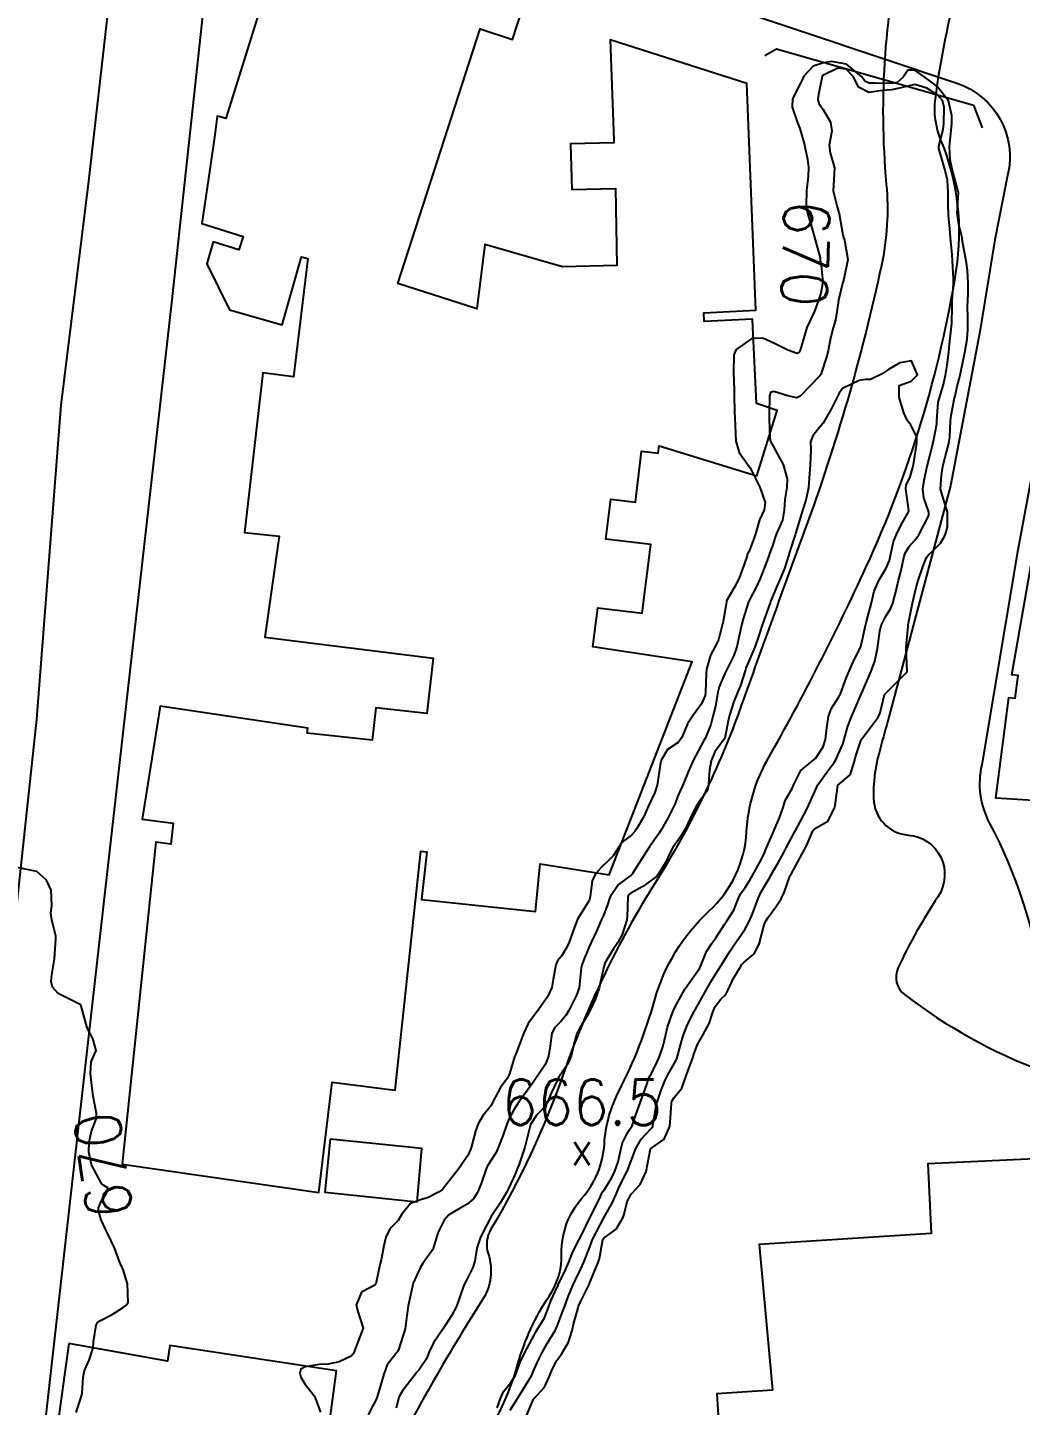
# Model space of a CAD drawing. Header units: metres. Extents: x 298520 to 308411, y 7433745 to 7450750.
# Drawn here: x 300452.7 to 300539.6, y 7445466.8 to 7445587.4 of the extents above; entities that cross this region are included whole.
import ezdxf
from ezdxf.enums import TextEntityAlignment as Align

# ---------------------------------------------------------------- set-up
doc = ezdxf.new("R2010")
doc.units = ezdxf.units.M
doc.header["$LTSCALE"] = 10
for name, color, linetype in [('Cotas', 45, 'Continuous'), ('Curvas de Nivel 1m', 11, 'Continuous'), ('Curvas de Nivel 5m', 15, 'Continuous'), ('Edificações', 30, 'Continuous'), ('Hidrografia', 140, 'Continuous'), ('Pontes e viadutos', 190, 'Continuous'), ('Pontos Cotados', 45, 'Continuous'), ('Vias Primárias', 230, 'Continuous')]:
    doc.layers.add(name, color=color, linetype=linetype)
doc.styles.add('Style-STANDARD', font='STANDARD.shx')

# ---------------------------------------------------------------- blocks, each defined once
blk = doc.blocks.new('ELVTXT_18')
at = {"layer": 'Pontos Cotados', "linetype": 'Continuous', "style": 'Style-STANDARD'}
for s, height, p in [('666.5', 4, (0, 4)), ('x', 3, (0, 0))]:
    blk.add_text(s, height=height, dxfattribs=at).set_placement(p, align=Align.MIDDLE_CENTER)

msp = doc.modelspace()

# ---------------------------------------------------------------- linework, layer by layer
at = {"layer": 'Curvas de Nivel 1m', "flags": 128}
for points, elevation in [([(300494.95, 7445466.43), (300495.57, 7445467.43), (300496.52, 7445468.96), (300496.79, 7445469.41), (300496.85, 7445469.55), (300496.99, 7445469.86), (300497.48, 7445470.93), (300497.71, 7445471.4), (300498.16, 7445472.26), (300498.86, 7445473.39), (300498.92, 7445473.5), (300499.04, 7445473.76), (300499.5, 7445474.94), (300499.65, 7445475.38), (300500.03, 7445476.42), (300500.44, 7445477.38), (300500.64, 7445477.82), (300501.1, 7445478.73), (300501.39, 7445479.37), (300501.87, 7445480.61), (300502.15, 7445481.35), (300503.15, 7445483.32), (300503.9, 7445484.6), (300504.2, 7445485.33), (300504.5, 7445486.01), (300505.18, 7445487.32), (300505.19, 7445487.34), (300505.2, 7445487.4), (300505.93, 7445489.31), (300506.4, 7445490.13), (300507.25, 7445491.04), (300507.38, 7445491.16), (300507.43, 7445491.29), (300507.69, 7445492.87), (300507.78, 7445493.28), (300508.14, 7445494.43), (300508.5, 7445495.28), (300508.76, 7445495.82), (300509.32, 7445496.79), (300509.49, 7445497.1), (300509.55, 7445497.27), (300509.93, 7445498.67), (300510.11, 7445499.26), (300510.45, 7445500.16), (300511.01, 7445501.25), (300511.38, 7445501.91), (300511.85, 7445502.77), (300512.11, 7445503.23), (300512.59, 7445504.04), (300513.32, 7445505.22), (300513.35, 7445505.28), (300513.42, 7445505.38), (300514.14, 7445506.51), (300514.59, 7445507.21), (300514.94, 7445507.72), (300515.46, 7445508.47), (300515.86, 7445509.19), (300516.13, 7445509.85), (300516.63, 7445511.18), (300516.91, 7445511.76), (300517.51, 7445512.8), (300517.65, 7445513.03), (300517.73, 7445513.17), (300518.39, 7445514.3), (300518.86, 7445515.16), (300519.08, 7445515.61), (300519.55, 7445516.5), (300519.78, 7445516.93), (300519.89, 7445517.15), (300520.32, 7445517.89), (300520.95, 7445519.13), (300521.6, 7445520.54), (300521.76, 7445520.96), (300521.85, 7445521.12), (300522.58, 7445522.15), (300523.28, 7445523.1), (300523.42, 7445523.32), (300523.64, 7445523.78), (300524.05, 7445524.7), (300524.17, 7445525.09), (300524.47, 7445526.28), (300524.79, 7445527.09), (300525.07, 7445527.7), (300525.66, 7445529.08), (300525.68, 7445529.11), (300525.7, 7445529.18), (300526.53, 7445531.07), (300526.85, 7445531.95), (300527.07, 7445533.06), (300527.29, 7445534.58), (300527.41, 7445535.06), (300527.78, 7445535.83), (300528.24, 7445536.59), (300528.42, 7445537.04), (300528.7, 7445538.15), (300528.92, 7445539.04), (300529.11, 7445539.76), (300529.39, 7445541.03), (300529.49, 7445541.39), (300529.86, 7445541.98), (300530.34, 7445542.55), (300530.69, 7445543.02), (300531.57, 7445544.69), (300531.58, 7445545), (300531.13, 7445546.24), (300531.04, 7445547.01), (300531.15, 7445547.79), (300531.41, 7445549.01), (300531.91, 7445550.95), (300531.92, 7445551), (300531.97, 7445551.21), (300532.26, 7445552.72), (300532.28, 7445553), (300532.4, 7445554.6), (300532.49, 7445555), (300532.85, 7445556.16), (300533.04, 7445556.99), (300533.17, 7445557.86), (300533.31, 7445558.99), (300533.38, 7445559.68), (300533.53, 7445560.99), (300533.57, 7445561.5), (300533.6, 7445562.99), (300533.61, 7445563.48), (300533.72, 7445564.98), (300533.72, 7445565.4), (300533.65, 7445566.99), (300533.61, 7445567.54), (300533.46, 7445568.99), (300533.4, 7445569.77), (300533.3, 7445570.99), (300533.25, 7445571.95), (300533.26, 7445572.99), (300533.19, 7445574.03), (300532.98, 7445574.99), (300532.45, 7445576.82), (300532.44, 7445577), (300532.83, 7445578.46), (300532.89, 7445578.99), (300532.91, 7445580.4), (300532.77, 7445581), (300532.33, 7445581.49), (300531.4, 7445582.08), (300530.34, 7445582.42), (300529.24, 7445582.14), (300528.33, 7445581.95), (300527.52, 7445581.87), (300526.33, 7445581.7), (300525.42, 7445582.17), (300524.99, 7445583.09), (300524.35, 7445583.75), (300523.62, 7445583.84), (300522.34, 7445583.23), (300522.28, 7445583.19), (300522.23, 7445583.12), (300521.93, 7445581.52), (300521.87, 7445581.12), (300521.94, 7445580.75), (300522.31, 7445580.21), (300522.96, 7445579.11), (300523.07, 7445578.33), (300522.84, 7445577.11), (300522.95, 7445576.43), (300523.32, 7445575.11), (300523.26, 7445574.09), (300523.2, 7445573.11), (300523.51, 7445571.81), (300523.71, 7445571.1), (300524.04, 7445569.25), (300524.08, 7445569.1), (300524.18, 7445568.79), (300524.48, 7445567.1), (300524.14, 7445565.38), (300524.07, 7445565.17), (300524.05, 7445565.1), (300523.67, 7445563.54), (300523.61, 7445563.1), (300523.4, 7445561.8), (300523.21, 7445561.11), (300522.98, 7445560.21), (300522.77, 7445559.11), (300522.63, 7445558.54), (300522.15, 7445557.12), (300522.11, 7445557.04), (300522.03, 7445556.93), (300520.32, 7445555.15), (300520.01, 7445554.99), (300519.22, 7445555.16), (300518.02, 7445555.55), (300517.71, 7445555.47), (300517.62, 7445555.17), (300517.6, 7445553.57), (300517.6, 7445553.17), (300517.65, 7445551.49), (300517.73, 7445551.17), (300517.96, 7445550.77), (300518.81, 7445549.16), (300519.18, 7445547.91), (300519.15, 7445547.16), (300518.96, 7445546.1), (300518.91, 7445545.16), (300518.76, 7445544.29), (300518.28, 7445543.17), (300518.16, 7445542.88), (300517.85, 7445541.97), (300517.64, 7445541.37), (300517.57, 7445541.17), (300517.42, 7445540.76), (300516.8, 7445539.19), (300516.5, 7445538.5), (300515.82, 7445537.2), (300515.79, 7445537.14), (300515.32, 7445535.66), (300515.2, 7445535.21), (300514.94, 7445534.03), (300514.77, 7445533.21), (300514.51, 7445532.44), (300513.9, 7445531.22), (300513.84, 7445531.1), (300513.72, 7445530.86), (300513.23, 7445529.71), (300513.12, 7445529.23), (300512.9, 7445528.02), (300512.71, 7445527.23), (300512.5, 7445526.41), (300512.02, 7445525.24), (300511.89, 7445525), (300511.65, 7445524.58), (300510.94, 7445523.25), (300510.55, 7445522.33), (300510.11, 7445521.26), (300509.59, 7445520.08), (300509.36, 7445519.5), (300509.27, 7445519.27), (300508.7, 7445518.15), (300508.21, 7445517.28), (300507.96, 7445516.89), (300507.55, 7445516.29), (300507.14, 7445515.7), (300506.88, 7445515.3), (300505.8, 7445513.6), (300505.61, 7445513.32), (300505.56, 7445513.27), (300505.51, 7445513.24), (300504.42, 7445512.41), (300503.69, 7445511.34), (300503.63, 7445511.19), (300503.48, 7445510.72), (300503.1, 7445509.71), (300502.94, 7445509.35), (300502.48, 7445508.32), (300502.03, 7445507.35), (300501.85, 7445506.95), (300501.42, 7445505.92), (300501.26, 7445505.52), (300501.21, 7445505.36), (300501.16, 7445505.12), (300500.97, 7445503.37), (300500.75, 7445502.74), (300500.06, 7445501.38), (300499.8, 7445500.95), (300499.36, 7445500.44), (300498.84, 7445499.9), (300498.59, 7445499.4), (300498.43, 7445498.31), (300498.3, 7445497.4), (300498.02, 7445496.69), (300497.3, 7445495.6), (300497.22, 7445495.49), (300497.16, 7445495.41), (300496.85, 7445494.98), (300495.73, 7445493.43), (300495.27, 7445492.71), (300494.83, 7445491.88), (300494.65, 7445491.45), (300494.28, 7445490.41), (300493.92, 7445489.45), (300493.7, 7445488.97), (300493.21, 7445488.22), (300492.92, 7445487.75), (300492.8, 7445487.46), (300492.41, 7445486.24), (300492.09, 7445485.47), (300491.72, 7445484.92), (300491.17, 7445484.45), (300490.56, 7445484.09), (300489.57, 7445483.5), (300489.15, 7445483.05), (300488.65, 7445482), (300488.5, 7445481.52), (300488.16, 7445480.47), (300487.49, 7445479.53), (300487.32, 7445479.31), (300487.1, 7445478.92), (300486.44, 7445477.54), (300486.27, 7445476.73), (300486.02, 7445475.55), (300485.9, 7445474.7), (300485.76, 7445473.55), (300485.17, 7445471.71), (300485.09, 7445471.56), (300485.06, 7445471.51), (300485.01, 7445471.46), (300484.18, 7445470.39), (300483.87, 7445469.57), (300483.68, 7445468.86), (300483.29, 7445467.58), (300483.2, 7445467.34), (300482.96, 7445466.87), (300482.52, 7445466.01)], 669), ([(300493.79, 7445466.62), (300494.09, 7445467.45), (300494.36, 7445468.06), (300494.98, 7445468.83), (300495.36, 7445469.43), (300495.82, 7445470.61), (300496.18, 7445471.42), (300497.03, 7445472.98), (300497.18, 7445473.26), (300497.28, 7445473.41), (300497.94, 7445474.51), (300498.3, 7445475.4), (300498.49, 7445475.98), (300499.08, 7445477.24), (300499.13, 7445477.34), (300499.15, 7445477.39), (300499.77, 7445478.71), (300500.06, 7445479.38), (300500.37, 7445480.13), (300500.97, 7445481.37), (300501.03, 7445481.48), (300501.14, 7445481.67), (300501.98, 7445483.36), (300502.78, 7445484.96), (300502.93, 7445485.34), (300503.01, 7445485.51), (300503.18, 7445485.74), (300503.81, 7445486.72), (300504.1, 7445487.33), (300504.38, 7445488.16), (300504.65, 7445489.33), (300504.76, 7445489.8), (300505.24, 7445490.75), (300505.47, 7445491.1), (300505.6, 7445491.31), (300505.8, 7445491.85), (300506.3, 7445493.3), (300506.89, 7445494.9), (300507.01, 7445495.29), (300507.08, 7445495.51), (300507.3, 7445495.89), (300507.77, 7445496.83), (300507.97, 7445497.28), (300508.33, 7445498.29), (300508.55, 7445499.28), (300508.69, 7445499.94), (300509.18, 7445501.27), (300509.24, 7445501.4), (300509.38, 7445501.71), (300510.21, 7445503.26), (300511.41, 7445504.94), (300511.53, 7445505.12), (300511.59, 7445505.24), (300512.13, 7445506.54), (300512.55, 7445507.23), (300512.92, 7445507.75), (300513.46, 7445508.56), (300513.72, 7445508.96), (300513.9, 7445509.22), (300514.5, 7445510.18), (300514.93, 7445511.21), (300515.1, 7445511.59), (300515.5, 7445512.15), (300515.91, 7445512.79), (300516.14, 7445513.19), (300516.91, 7445514.56), (300517.2, 7445515.18), (300517.29, 7445515.42), (300517.55, 7445516.02), (300517.9, 7445516.83), (300518.04, 7445517.17), (300518.49, 7445518.24), (300518.81, 7445519.16), (300519, 7445519.75), (300519.6, 7445520.81), (300519.76, 7445521.15), (300520.36, 7445522.4), (300521.25, 7445523.13), (300521.64, 7445523.45), (300522.31, 7445524.45), (300522.53, 7445525.11), (300522.65, 7445526.13), (300522.79, 7445527.11), (300523.02, 7445527.77), (300523.7, 7445528.84), (300523.79, 7445529.01), (300523.83, 7445529.1), (300524.34, 7445530.47), (300524.59, 7445531.09), (300524.94, 7445531.89), (300525.55, 7445533.08), (300525.61, 7445533.23), (300525.76, 7445533.88), (300526.02, 7445535.08), (300526.11, 7445535.41), (300526.54, 7445537.07), (300526.8, 7445538.07), (300527.23, 7445539.06), (300527.83, 7445540.09), (300528.13, 7445540.76), (300528.2, 7445541.05), (300528.49, 7445542.41), (300528.73, 7445543.04), (300529.11, 7445543.81), (300529.79, 7445545.03), (300529.81, 7445545.12), (300529.57, 7445547.03), (300529.6, 7445547.35), (300529.93, 7445548.08), (300530.15, 7445548.82), (300530.2, 7445549.03), (300530.26, 7445549.34), (300530.53, 7445551.02), (300530.52, 7445551.57), (300529.99, 7445552.6), (300529.68, 7445553.03), (300529.37, 7445553.67), (300528.98, 7445555.04), (300528.98, 7445556.08), (300530.03, 7445556.46), (300530.57, 7445557.02), (300530.05, 7445558.22), (300529.02, 7445558.06), (300528.04, 7445557.46), (300527.78, 7445557.31), (300527.42, 7445557.06), (300526.48, 7445556.61), (300526.03, 7445556.6), (300525.47, 7445556.52), (300524.02, 7445555.8), (300523.72, 7445555.4), (300523.59, 7445555.1), (300523.06, 7445554.06), (300522.5, 7445553.11), (300522.32, 7445552.79), (300521.98, 7445552.37), (300521.43, 7445551.67), (300521.23, 7445551.13), (300521.25, 7445550.42), (300521.18, 7445549.13), (300521.09, 7445547.97), (300521.04, 7445547.13), (300520.8, 7445546.03), (300520.51, 7445545.14), (300519.93, 7445543.21), (300519.92, 7445543.15), (300519.91, 7445543.11), (300519.87, 7445543.01), (300519.41, 7445541.59), (300519.29, 7445541.16), (300518.93, 7445540.06), (300518.56, 7445539.16), (300518.34, 7445538.64), (300517.8, 7445537.37), (300517.74, 7445537.22), (300517.72, 7445537.17), (300517.68, 7445537.06), (300517.03, 7445535.18), (300516.68, 7445534.1), (300516.35, 7445533.19), (300515.73, 7445531.75), (300515.57, 7445531.36), (300515.52, 7445531.2), (300515.09, 7445529.83), (300514.83, 7445529.21), (300514.5, 7445528.41), (300514.12, 7445527.22), (300514.03, 7445526.86), (300513.72, 7445525.22), (300513.7, 7445525.18), (300513.65, 7445525.12), (300512.84, 7445524.03), (300512.51, 7445523.23), (300512.39, 7445522.46), (300512.29, 7445521.23), (300512.19, 7445520.65), (300511.59, 7445519.82), (300511.21, 7445519.25), (300510.84, 7445518.51), (300510.24, 7445517.26), (300510, 7445516.82), (300509.55, 7445516.18), (300509.17, 7445515.65), (300508.97, 7445515.28), (300508.51, 7445514.29), (300507.9, 7445513.29), (300507.71, 7445513.09), (300507.51, 7445512.93), (300506.55, 7445512.25), (300505.49, 7445511.64), (300505.3, 7445511.51), (300505.22, 7445511.32), (300505.18, 7445509.61), (300505.14, 7445509.32), (300504.73, 7445508.05), (300504.37, 7445507.33), (300503.99, 7445506.78), (300503.42, 7445505.89), (300503.23, 7445505.53), (300503.16, 7445505.34), (300502.83, 7445503.92), (300502.71, 7445503.35), (300502.37, 7445502.36), (300501.9, 7445501.35), (300501.73, 7445501), (300501.36, 7445500.39), (300500.96, 7445499.75), (300500.77, 7445499.37), (300500.54, 7445498.57), (300500.26, 7445497.38), (300499.98, 7445496.71), (300499.3, 7445495.72), (300499.17, 7445495.52), (300499.1, 7445495.39), (300498.53, 7445494.15), (300498.19, 7445493.4), (300497.84, 7445492.83), (300497.26, 7445492.25), (300496.72, 7445491.42), (300496.42, 7445490.24), (300496.23, 7445489.42), (300495.72, 7445487.94), (300495.52, 7445487.44), (300495.42, 7445487.21), (300495.19, 7445486.69), (300494.8, 7445485.82), (300494.61, 7445485.45), (300494.07, 7445484.54), (300493.32, 7445483.46), (300493.26, 7445483.35), (300493.15, 7445483.13), (300492.58, 7445482.02), (300492.31, 7445481.47), (300492.01, 7445480.58), (300491.84, 7445479.47), (300491.67, 7445478.9), (300491.09, 7445477.75), (300490.94, 7445477.48), (300490.86, 7445477.26), (300490.23, 7445475.49), (300489.83, 7445474.73), (300489.03, 7445473.51), (300488.23, 7445472.31), (300487.85, 7445471.52), (300487.61, 7445470.92), (300486.99, 7445470), (300486.78, 7445469.74), (300486.61, 7445469.54), (300485.51, 7445468.1), (300485.2, 7445467.56), (300484.95, 7445466.6)], 668)]:
    msp.add_lwpolyline(points, dxfattribs=dict(at, elevation=elevation))
at = {"layer": 'Curvas de Nivel 5m', "elevation": 670, "flags": 128}
for points in [[(300496.17, 7445465.42), (300496.96, 7445467.33), (300496.99, 7445467.38), (300497.01, 7445467.41), (300497.95, 7445468.42), (300498.39, 7445469.4), (300498.54, 7445469.84), (300499, 7445470.73), (300499.27, 7445471.12), (300499.46, 7445471.39), (300500.03, 7445472.38), (300500.35, 7445473.38), (300500.48, 7445473.94), (300500.88, 7445475.37), (300500.92, 7445475.51), (300501.07, 7445475.83), (300501.81, 7445477.36), (300502.31, 7445478.57), (300502.65, 7445479.35), (300502.76, 7445479.7), (300503.05, 7445481.34), (300503.13, 7445481.48), (300504.21, 7445482.26), (300504.83, 7445483.32), (300504.9, 7445483.57), (300505.17, 7445484.67), (300505.52, 7445485.31), (300506.32, 7445486.17), (300506.83, 7445487.3), (300507.22, 7445489.29), (300508.4, 7445490.12), (300508.91, 7445491.27), (300508.95, 7445491.58), (300509.04, 7445493.27), (300509.09, 7445493.46), (300509.28, 7445493.77), (300509.96, 7445494.59), (300510.2, 7445495.26), (300510.49, 7445496.08), (300510.91, 7445497.25), (300511.01, 7445497.57), (300511.33, 7445498.42), (300511.79, 7445499.24), (300512.34, 7445500.25), (300512.67, 7445501.23), (300512.88, 7445501.73), (300513.38, 7445502.37), (300513.81, 7445502.79), (300514, 7445503.21), (300514.46, 7445504.15), (300515.08, 7445505.2), (300515.21, 7445505.41), (300515.42, 7445505.63), (300516.28, 7445506.34), (300516.73, 7445507.18), (300517.17, 7445508.88), (300517.28, 7445509.17), (300517.47, 7445509.5), (300518.19, 7445510.45), (300518.64, 7445511.16), (300518.92, 7445511.72), (300519.42, 7445513.15), (300519.45, 7445513.21), (300519.51, 7445513.33), (300520.52, 7445515.14), (300520.86, 7445515.81), (300521.43, 7445517.12), (300521.56, 7445517.27), (300522.74, 7445517.94), (300523.32, 7445519.1), (300523.36, 7445519.33), (300523.6, 7445521.1), (300524.69, 7445522.01), (300525.03, 7445523.09), (300525.14, 7445523.58), (300525.65, 7445525.08), (300527.13, 7445527.06), (300527.31, 7445527.43), (300527.7, 7445529.05), (300528.71, 7445530.05), (300529.66, 7445531.03), (300529.67, 7445531.08), (300529.6, 7445533.03), (300529.6, 7445533.18), (300529.75, 7445535.03), (300529.75, 7445535.05), (300529.77, 7445535.13), (300530.13, 7445537.02), (300530.45, 7445538.39), (300530.64, 7445539.02), (300531.04, 7445540.22), (300531.38, 7445541.01), (300531.57, 7445541.28), (300531.85, 7445541.54), (300532.59, 7445542.27), (300533, 7445542.99), (300533.2, 7445543.67), (300533.2, 7445544.99), (300532.87, 7445546.03), (300532.6, 7445546.99), (300532.69, 7445548.24), (300532.8, 7445548.99), (300533.02, 7445549.92), (300533.32, 7445550.99), (300533.41, 7445551.54), (300533.47, 7445552.99), (300533.52, 7445553.46), (300533.83, 7445554.98), (300533.86, 7445555.13), (300534.02, 7445555.88), (300534.26, 7445556.75), (300534.31, 7445556.98), (300534.61, 7445558.42), (300534.73, 7445558.97), (300534.93, 7445560.12), (300534.99, 7445560.97), (300534.97, 7445562.09), (300534.96, 7445562.97), (300535.01, 7445564.08), (300535.02, 7445564.97), (300534.94, 7445566.17), (300534.83, 7445566.97), (300534.53, 7445568.63), (300534.48, 7445568.98), (300534.44, 7445569.23), (300534.19, 7445570.17), (300534.07, 7445570.98), (300534.06, 7445571.12), (300534.16, 7445572.98), (300534.15, 7445573.05), (300533.62, 7445574.99), (300533.43, 7445575.82), (300533.38, 7445576.99), (300533.48, 7445577.79), (300533.58, 7445578.99), (300533.59, 7445579.71), (300533.29, 7445580.99), (300532.33, 7445582.21), (300531.88, 7445582.55), (300531.26, 7445583.02), (300530.35, 7445583.67), (300529.73, 7445583.66), (300529.32, 7445583.04), (300528.8, 7445582.58), (300528.34, 7445582.5), (300526.87, 7445582.53), (300526.34, 7445582.52), (300525.97, 7445582.71), (300525.7, 7445583.08), (300524.36, 7445584.18), (300523.06, 7445584.42), (300522.36, 7445584.3), (300521.46, 7445584.02), (300520.62, 7445583.14), (300520.54, 7445582.94), (300520.34, 7445582.52), (300519.64, 7445581.15), (300519.6, 7445580.43), (300520.06, 7445579.15), (300520.29, 7445578.56), (300520.69, 7445577.14), (300520.96, 7445575.84), (300521.05, 7445575.14), (300521.02, 7445574.36), (300520.86, 7445573.14), (300520.85, 7445571.79), (300520.96, 7445571.14), (300521.24, 7445570.18), (300521.55, 7445569.13), (300522.05, 7445567.23), (300522.06, 7445567.12), (300522.07, 7445567.04), (300522.15, 7445566.57), (300522.29, 7445565.12), (300522.28, 7445564.97), (300522.12, 7445564.16), (300521.85, 7445563.38), (300521.77, 7445563.12), (300521.56, 7445562.59), (300520.9, 7445561.14), (300520.39, 7445559.47), (300520.32, 7445559.15), (300520.23, 7445558.98), (300520.06, 7445558.88), (300519.22, 7445559.16), (300518.07, 7445559.76), (300517.04, 7445560.21), (300516.07, 7445560.19), (300514.7, 7445559.21), (300514.51, 7445558.76), (300514.49, 7445557.21), (300514.54, 7445555.73), (300514.55, 7445555.21), (300514.58, 7445553.8), (300514.6, 7445553.21), (300514.61, 7445552.58), (300514.68, 7445551.21), (300514.96, 7445550.22), (300515.71, 7445549.19), (300515.94, 7445548.87), (300516.79, 7445547.18), (300517.25, 7445545.83), (300517.17, 7445545.18), (300516.74, 7445544.33), (300516.42, 7445543.18), (300516.3, 7445542.75), (300515.85, 7445541.59), (300515.71, 7445541.33), (300515.67, 7445541.19), (300515.62, 7445540.98), (300514.97, 7445539.21), (300514.58, 7445538.44), (300513.88, 7445537.22), (300513.86, 7445537.15), (300513.79, 7445536.63), (300513.57, 7445535.43), (300513.52, 7445535.22), (300513.16, 7445533.82), (300512.87, 7445533.23), (300512.48, 7445532.49), (300512.13, 7445531.24), (300512.09, 7445530.86), (300512.04, 7445529.24), (300511.99, 7445528.94), (300511.69, 7445528.23), (300510.97, 7445527.25), (300510.45, 7445526.48), (300509.96, 7445525.27), (300509.65, 7445524.83), (300508.71, 7445524.21), (300508.15, 7445523.28), (300508.05, 7445522.87), (300507.84, 7445521.29), (300507.8, 7445521.09), (300507.59, 7445520.47), (300507.04, 7445519.3), (300506.63, 7445518.36), (300506.01, 7445517.31), (300505.84, 7445517.04), (300505.55, 7445516.72), (300504.75, 7445516.13), (300504.22, 7445515.33), (300503.94, 7445514.92), (300503.52, 7445514.48), (300502.94, 7445513.92), (300502.41, 7445513.35), (300502.11, 7445512.74), (300501.93, 7445511.36), (300501.84, 7445511), (300501.47, 7445510.39), (300500.84, 7445509.37), (300500.45, 7445508.37), (300500.09, 7445507.38), (300499.89, 7445506.92), (300499.42, 7445506.13), (300499.09, 7445505.73), (300498.94, 7445505.39), (300498.71, 7445504.09), (300498.57, 7445503.4), (300498.21, 7445502.57), (300497.4, 7445501.41), (300497.39, 7445501.39), (300497.37, 7445501.38), (300496.52, 7445500.26), (300496.14, 7445499.43), (300495.39, 7445497.51), (300495.36, 7445497.44), (300495.35, 7445497.41), (300495.32, 7445497.33), (300494.89, 7445495.85), (300494.67, 7445495.45), (300494.09, 7445494.64), (300493.46, 7445493.46), (300493.4, 7445493.33), (300493.27, 7445493.09), (300492.54, 7445492.18), (300492.14, 7445491.47), (300491.9, 7445490.82), (300491.54, 7445489.48), (300491.46, 7445489.24), (300491.22, 7445488.71), (300490.39, 7445487.49), (300489.19, 7445485.96), (300488.99, 7445485.71), (300488.72, 7445485.51), (300487.69, 7445485.01), (300487.17, 7445484.85), (300486.22, 7445484.49), (300485.47, 7445483.56), (300485.15, 7445483), (300484.41, 7445482.29), (300484.07, 7445481.57), (300483.89, 7445480.8), (300483.66, 7445479.57), (300483.54, 7445479.14), (300483.2, 7445477.58), (300483.18, 7445477.48), (300483.08, 7445477.35), (300481.92, 7445476.74), (300481.45, 7445475.6), (300481.6, 7445475.05), (300482.06, 7445473.59), (300481.77, 7445472.85), (300481.32, 7445471.6), (300481.23, 7445471.38), (300481.01, 7445471.15), (300479.97, 7445470.65), (300479, 7445470.45), (300478.23, 7445470.41), (300476.99, 7445470.22), (300476.62, 7445470.02), (300476.52, 7445469.66), (300476.62, 7445469.3), (300476.97, 7445468.72), (300477.81, 7445467.64), (300478.34, 7445466.24)], [(300456.95, 7445466.23), (300457.38, 7445467.46), (300457.48, 7445467.88), (300457.56, 7445469.31), (300457.68, 7445469.88), (300458.1, 7445470.78), (300458.44, 7445471.88), (300458.48, 7445472.41), (300458.7, 7445473.87), (300458.82, 7445474.09), (300459.04, 7445474.24), (300460.12, 7445474.78), (300461.06, 7445475.41), (300461.31, 7445475.59), (300461.52, 7445475.84), (300461.46, 7445477.46), (300461.35, 7445477.84), (300461.29, 7445478.04), (300461.09, 7445478.65), (300460.73, 7445479.48), (300460.6, 7445479.85), (300460.28, 7445480.69), (300459.72, 7445481.86), (300459.53, 7445482.25), (300459.14, 7445483.06), (300458.91, 7445483.87), (300458.92, 7445484.11), (300459.17, 7445484.73), (300459.62, 7445485.42), (300459.72, 7445485.86), (300459.39, 7445486.07), (300459.19, 7445486.25), (300458.31, 7445487.88), (300458.07, 7445489.02), (300458.09, 7445489.88), (300458.29, 7445490.82), (300458.71, 7445491.88), (300458.75, 7445492.39), (300458.44, 7445493.88), (300458.32, 7445494.84), (300458.22, 7445495.88), (300458.28, 7445496.91), (300458.7, 7445497.88), (300458.41, 7445498.95), (300457.93, 7445499.88), (300457.37, 7445501.89), (300455.38, 7445502.88), (300454.9, 7445503.43), (300454.78, 7445503.92), (300454.82, 7445504.5), (300455.07, 7445505.92), (300455.19, 7445507.66), (300455.17, 7445507.91), (300454.83, 7445509.29), (300454.75, 7445509.92), (300454.83, 7445510.56), (300454.77, 7445511.92), (300454.37, 7445512.79), (300453.51, 7445513.56), (300451.51, 7445513.96)]]:
    msp.add_lwpolyline(points, dxfattribs=at)
at = {"layer": 'Edificações'}
for points in [[(300475.01, 7445595.32), (300470.07, 7445579.42), (300469.57, 7445579.59), (300469.29, 7445579.63), (300469.08, 7445578.01), (300468.65, 7445574.98), (300467.97, 7445570.25), (300471.57, 7445569.12), (300471.2, 7445567.93), (300468.94, 7445568.64), (300468.39, 7445566.72), (300470.37, 7445562.69), (300474.99, 7445561.38), (300476.68, 7445567.33), (300477.22, 7445567.17), (300475.97, 7445556.82), (300473.28, 7445557.17), (300471.69, 7445543.22), (300474.72, 7445542.88), (300473.48, 7445534.05), (300488.19, 7445532.22), (300487.63, 7445527.38), (300483.19, 7445527.88), (300482.87, 7445525.03), (300477.17, 7445525.64), (300477.22, 7445526.09), (300464.32, 7445528.01), (300462.74, 7445518.14), (300465.46, 7445517.78), (300465.23, 7445515.94), (300463.92, 7445516.11), (300460.98, 7445487.95), (300478.18, 7445485.47), (300479.37, 7445495.11), (300484.87, 7445494.43), (300487.13, 7445515.32), (300487.64, 7445515.26), (300487.19, 7445511.11), (300497.14, 7445510.06), (300497.57, 7445514.22), (300503.6, 7445513.26), (300510.85, 7445531.89), (300502.18, 7445533.22), (300502.61, 7445536.63), (300506.49, 7445536.15), (300507.24, 7445542.15), (300503.32, 7445542.64), (300503.75, 7445546.14), (300505.89, 7445545.87), (300506.44, 7445550.33), (300507.9, 7445550.15), (300507.98, 7445550.8), (300516.52, 7445548.16), (300518.29, 7445553.88), (300516.48, 7445554.5), (300516.17, 7445561.21), (300516.14, 7445561.87), (300511.9, 7445561.67), (300511.87, 7445562.44), (300516.44, 7445562.65), (300515.64, 7445582.5), (300503.7, 7445586.33), (300504.01, 7445577.56), (300504.02, 7445577.31), (300500.23, 7445577.21), (300500.33, 7445573.21), (300504.15, 7445573.31), (300504.27, 7445566.58), (300499.52, 7445566.47), (300492.71, 7445568.41), (300492.01, 7445562.77), (300485.1, 7445565.01), (300492.3, 7445587.28), (300495.15, 7445586.36), (300495.95, 7445588.84)], [(300570.37, 7445462.5), (300569.86, 7445467.01), (300564.84, 7445466.45), (300563.67, 7445476.87), (300562.21, 7445476.71), (300561.23, 7445484.84), (300559.45, 7445484.62), (300559.2, 7445486.64), (300557.75, 7445486.46), (300557.61, 7445487.6), (300554.25, 7445487.19), (300554.31, 7445486.72), (300552.14, 7445486.54), (300552.31, 7445484.58), (300545.49, 7445484.32), (300545.24, 7445488.61), (300531.48, 7445487.96), (300531.77, 7445481.88), (300516.72, 7445480.9), (300517.9, 7445468.16), (300513.03, 7445467.86), (300513.16, 7445465.54)]]:
    msp.add_lwpolyline(points, dxfattribs=at)
for points in [[(300541.4, 7445546.18), (300556.6, 7445543.55), (300555.61, 7445537.85), (300558.9, 7445537.4), (300558.42, 7445533.9), (300557.47, 7445534.03), (300556.92, 7445531.14), (300558, 7445530.94), (300557.24, 7445526.92), (300561.57, 7445526.1), (300561.09, 7445522.3), (300558.05, 7445522.68), (300556.73, 7445520.19), (300556.61, 7445517.15), (300544.35, 7445517.47), (300544.4, 7445519.54), (300537.42, 7445519.98), (300538.58, 7445528.78), (300539.12, 7445528.71), (300539.39, 7445530.69), (300538.82, 7445530.76), (300541.27, 7445544.73)], [(300479.18, 7445490.14), (300478.71, 7445485.49), (300486.8, 7445484.66), (300487.2, 7445489.32)], [(300456.32, 7445472.25), (300454.71, 7445460.64), (300455.6, 7445460.51), (300454.93, 7445453.62), (300453.44, 7445453.77), (300453.05, 7445450.18), (300459.28, 7445449.14), (300459.92, 7445452.95), (300462.47, 7445452.53), (300462.44, 7445451.82), (300470.36, 7445451.18), (300470.96, 7445458.66), (300474.49, 7445458.37), (300474.67, 7445460.7), (300477.53, 7445460.47), (300478.82, 7445462.93), (300479.75, 7445469.86), (300465.15, 7445472.07), (300464.94, 7445470.71)]]:
    msp.add_lwpolyline(points, close=True, dxfattribs=at)
at = {"layer": 'Hidrografia'}
for points in [[(300523.71, 7445662.23, -0.151744), (300527.95, 7445652.96, 0.0855), (300529.82, 7445646.89, -0.139759), (300530.79, 7445641.86, 0.096212), (300531.48, 7445635.36, -0.072142), (300532.32, 7445629.91, -0.017217), (300531.89, 7445612.57, -0.043889), (300529.47, 7445596.26, 0.081796), (300527.85, 7445573.68, -0.075958), (300527.42, 7445566.58, -0.035217), (300520.7, 7445543.38, 0.002654), (300515.16, 7445528.07, -0.054982), (300507.64, 7445512.58, 0.056592), (300499.6, 7445495.87, -0.050599), (300493.25, 7445482.25, 0.218044), (300493.01, 7445480.12, -0.22685), (300492.5, 7445476.04, 0.027928), (300483.85, 7445460.76, -0.082419)], [(300490.56, 7445461.25, 0.117628), (300495.62, 7445470.46, -0.08169), (300498.35, 7445476.4, 0.154416), (300499.44, 7445480.12, -0.187639), (300501.22, 7445484.97, 0.166579), (300503.18, 7445489.7, -0.10391), (300504.47, 7445494.37, 0.051486), (300507.59, 7445502.33, -0.140378), (300512.33, 7445510.07, 0.195988), (300515.62, 7445517.02, -0.115828), (300517.49, 7445523.39, 0.021262), (300526.07, 7445540.15, 0.068083), (300533.97, 7445566.14, 0.138697), (300532.63, 7445577.55, -0.1309), (300532.15, 7445581.16, -0.035386), (300534.21, 7445591.4, 0.048872), (300537.93, 7445612.78, 0.068608), (300537.2, 7445624.39, -0.055844), (300536.3, 7445634.55, 0.086304), (300534.92, 7445643.76, -0.022929), (300533.22, 7445649.8, 0.055178), (300530.72, 7445656.89, 0.027464)]]:
    msp.add_lwpolyline(points, format="xyb", dxfattribs=at)
at = {"layer": 'Pontes e viadutos'}
msp.add_lwpolyline([(300517.23, 7445584.95), (300518.25, 7445585.52), (300535.49, 7445580.6), (300536.23, 7445578.61)], dxfattribs=at)
at = {"layer": 'Vias Primárias'}
for points in [[(300461.2, 7445601.69), (300458.05, 7445573.96), (300455.63, 7445554.34), (300453.48, 7445526.89), (300450.45, 7445498.57), (300446.99, 7445466.85), (300445.67, 7445456.35, -0.317907)], [(300453.4, 7445457.71), (300457.33, 7445492.66), (300463.14, 7445543.96), (300465.32, 7445563.32), (300469, 7445597.35, -0.222112), (300470.63, 7445600.04, -0.274494), (300474.42, 7445600.24), (300495.78, 7445593.8), (300507, 7445590.37), (300513.47, 7445589.42), (300534.02, 7445582.53, -0.39059), (300538.46, 7445574.46), (300537.35, 7445568.82), (300536.03, 7445560.78), (300533.48, 7445547.3), (300527.98, 7445526.74, -0.001625), (300527.21, 7445523.91, 0.072902), (300526.73, 7445519.96, 0.384243), (300529.77, 7445516.74, -0.571682), (300532.38, 7445511.36, 0.038662), (300528.87, 7445505.09, 0.350222), (300529.44, 7445502.78, 0.074611), (300541.47, 7445496.11)], [(300541.52, 7445503.49, 0.088034), (300536.89, 7445517.82, -0.181107), (300536.23, 7445522.88), (300539.4, 7445541.7), (300541.7, 7445554.09)]]:
    msp.add_lwpolyline(points, format="xyb", dxfattribs=at)

# ---------------------------------------------------------------- block references
at = {"layer": 'Pontos Cotados', "linetype": 'Continuous'}
msp.add_blockref('ELVTXT_18', (300501.22, 7445489.36, 666.46), dxfattribs=at)

# ---------------------------------------------------------------- texts
at = {"layer": 'Cotas', "style": 'Style-STANDARD'}
for rotation, p in [(268.1369, (300520.77, 7445567.62, 670)), (98.0757, (300459.33, 7445487.83, 670))]:
    msp.add_text('670', height=4, rotation=rotation, dxfattribs=at).set_placement(p, align=Align.MIDDLE_CENTER)

doc.saveas('drawing.dxf')
